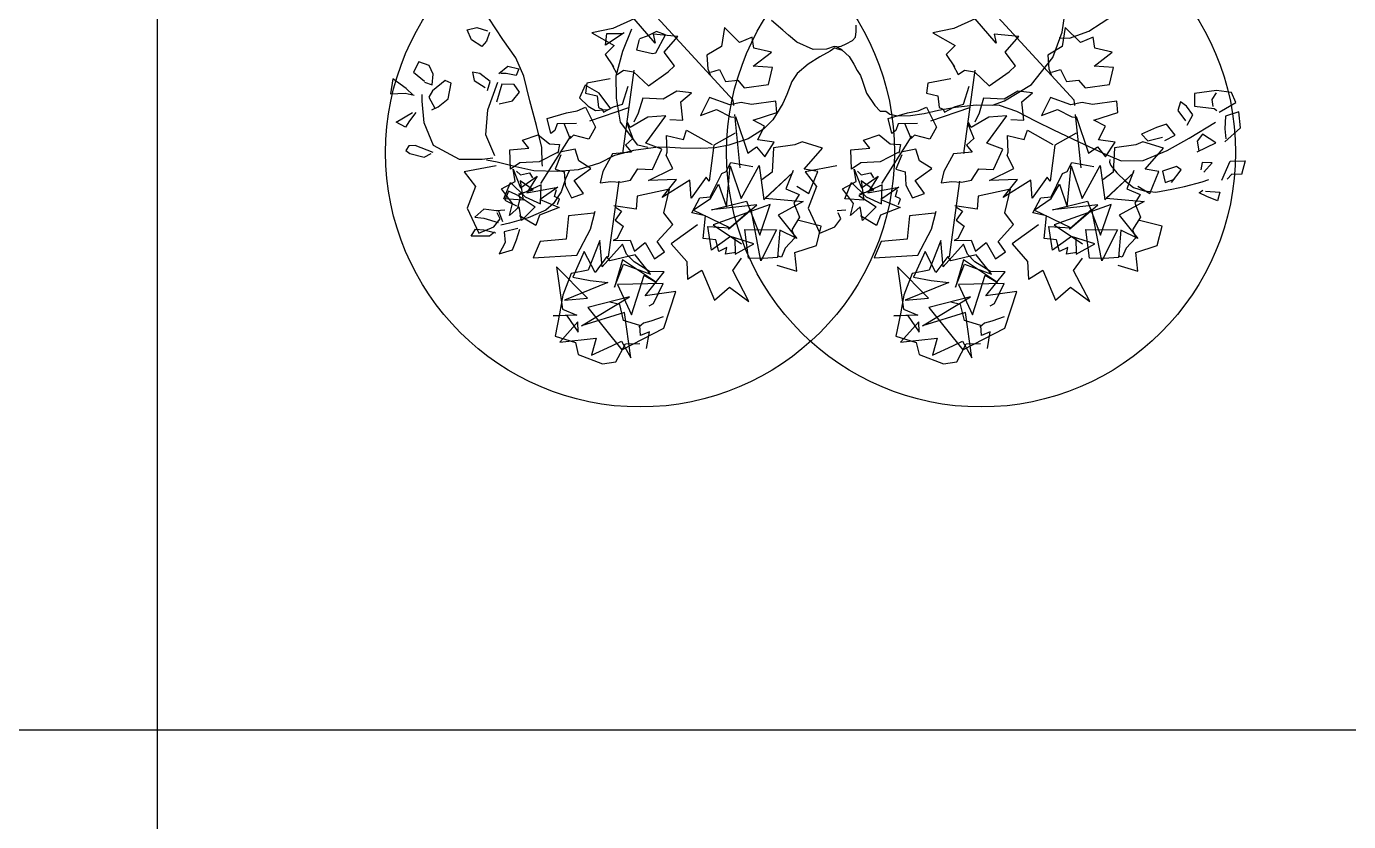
# Model space of a CAD drawing. Header units: inches. Extents: x 7658 to 73799, y 48 to 40262.
# Drawn here: x 57548 to 59751, y 5264 to 6589 of the extents above; entities that cross this region are included whole.
import ezdxf

# ---------------------------------------------------------------- set-up
doc = ezdxf.new("R2010")
doc.units = ezdxf.units.IN
doc.layers.add('www.cad-blocks.net', color=7, linetype='Continuous')

# ---------------------------------------------------------------- blocks, each defined once
blk = doc.blocks.new('A$C516926BB')
for p, q in [((46.3795, 38.5194), (46.3795, 0)), ((0, 4.7221), (62.4121, 4.7221))]:
    blk.add_line(p, q)
blk = doc.blocks.new('A$C7BD96E3D')
at = {"linetype": 'Continuous'}
for p, q in [((0.5791, 0.5114), (0.4271, 0.6768)), ((1.1472, 0.5114), (0.9952, 0.6768)), ((0.1952, 0.6122), (0.1719, 0.6479)), ((0.4143, 0.6468), (0.3784, 0.6307)), ((0.4491, 0.6066), (0.4143, 0.6468)), ((0.662, 0.628), (0.6429, 0.6439)), ((0.9824, 0.6468), (0.9465, 0.6307)), ((1.0171, 0.6066), (0.9824, 0.6468)), ((1.127, 0.6249), (1.1318, 0.6544)), ((1.1718, 0.6265), (1.2127, 0.6532)), ((0.1359, 0.6286), (0.1522, 0.6327)), ((0.1429, 0.6119), (0.1359, 0.6286)), ((0.1522, 0.6327), (0.1697, 0.6268)), ((0.1729, 0.6243), (0.1679, 0.6094)), ((0.3784, 0.6307), (0.3437, 0.6233)), ((0.3437, 0.6233), (0.3807, 0.6026)), ((0.3977, 0.6237), (0.3665, 0.6029)), ((0.3665, 0.6029), (0.3685, 0.6224)), ((0.3685, 0.6224), (0.394, 0.6224)), ((0.3953, 0.5929), (0.41, 0.6302)), ((0.4355, 0.6181), (0.423, 0.6137)), ((0.4515, 0.6255), (0.4355, 0.6181)), ((0.4867, 0.6174), (0.4456, 0.6214)), ((0.4456, 0.6214), (0.4491, 0.6066)), ((0.4502, 0.5904), (0.4665, 0.6203)), ((0.4665, 0.6203), (0.4515, 0.6255)), ((0.4642, 0.5912), (0.4867, 0.6174)), ((0.5644, 0.6326), (0.5594, 0.6007)), ((0.5898, 0.6075), (0.5644, 0.6326)), ((0.6713, 0.6199), (0.662, 0.628)), ((0.6853, 0.6078), (0.6713, 0.6199)), ((0.7827, 0.6162), (0.7842, 0.6255)), ((0.7842, 0.6255), (0.7839, 0.6361)), ((0.9465, 0.6307), (0.9118, 0.6233)), ((0.9118, 0.6233), (0.9488, 0.6026)), ((1.0548, 0.6174), (1.0137, 0.6214)), ((1.0137, 0.6214), (1.0171, 0.6066)), ((1.0323, 0.5912), (1.0548, 0.6174)), ((1.1115, 0.5827), (1.127, 0.6249)), ((1.1324, 0.6326), (1.1275, 0.6007)), ((1.1578, 0.6075), (1.1324, 0.6326)), ((1.1396, 0.6147), (1.1718, 0.6265)), ((0.1602, 0.6007), (0.1429, 0.6119)), ((0.1679, 0.6094), (0.1602, 0.6007)), ((0.2167, 0.5817), (0.1952, 0.6122)), ((0.3807, 0.6026), (0.3657, 0.5872)), ((0.4222, 0.6125), (0.418, 0.5954)), ((0.418, 0.5954), (0.4447, 0.5892)), ((0.5594, 0.6007), (0.5352, 0.5863)), ((0.6108, 0.6165), (0.5898, 0.6075)), ((0.6136, 0.5979), (0.6108, 0.6165)), ((0.6427, 0.5912), (0.6136, 0.5979)), ((0.7125, 0.596), (0.6853, 0.6078)), ((0.7346, 0.5963), (0.7125, 0.596)), ((0.7471, 0.601), (0.7346, 0.5963)), ((0.7486, 0.5985), (0.7406, 0.5929)), ((0.7513, 0.6001), (0.7471, 0.601)), ((0.7486, 0.5985), (0.7513, 0.5976)), ((0.7513, 0.6001), (0.7588, 0.6016)), ((0.7606, 0.5945), (0.7513, 0.6001)), ((0.7513, 0.5976), (0.7606, 0.5945)), ((0.7588, 0.6016), (0.7671, 0.6054)), ((0.7671, 0.6054), (0.7779, 0.6109)), ((0.7779, 0.6109), (0.7827, 0.6162)), ((0.9488, 0.6026), (0.9338, 0.5872)), ((1.1275, 0.6007), (1.1033, 0.5863)), ((1.122, 0.6153), (1.1396, 0.6147)), ((1.1789, 0.6165), (1.1578, 0.6075)), ((1.1817, 0.5979), (1.1789, 0.6165)), ((1.2108, 0.5912), (1.1817, 0.5979)), ((0.0552, 0.5752), (0.0462, 0.5578)), ((0.0727, 0.5693), (0.0552, 0.5752)), ((0.2302, 0.5516), (0.2167, 0.5817)), ((0.3657, 0.5872), (0.3799, 0.5668)), ((0.384, 0.5519), (0.3953, 0.5929)), ((0.4447, 0.5892), (0.4502, 0.5904)), ((0.4812, 0.5684), (0.4642, 0.5912)), ((0.5352, 0.5863), (0.5367, 0.5635)), ((0.6126, 0.5681), (0.6427, 0.5912)), ((0.7235, 0.5836), (0.7041, 0.5712)), ((0.7406, 0.5929), (0.7235, 0.5836)), ((0.7606, 0.5945), (0.7725, 0.5842)), ((0.7725, 0.5842), (0.78, 0.5715)), ((0.9338, 0.5872), (0.948, 0.5668)), ((1.0493, 0.5684), (1.0323, 0.5912)), ((1.076, 0.5373), (1.1115, 0.5827)), ((1.1033, 0.5863), (1.1048, 0.5635)), ((1.1807, 0.5681), (1.2108, 0.5912)), ((0.0462, 0.5578), (0.0649, 0.5429)), ((0.0792, 0.5544), (0.0727, 0.5693)), ((0.0774, 0.537), (0.0792, 0.5544)), ((0.1572, 0.5557), (0.1447, 0.5581)), ((0.1447, 0.5581), (0.1477, 0.5439)), ((0.1742, 0.5423), (0.1572, 0.5557)), ((0.1884, 0.556), (0.2037, 0.5681)), ((0.2009, 0.556), (0.1922, 0.5557)), ((0.2172, 0.5522), (0.2009, 0.556)), ((0.2037, 0.5681), (0.2217, 0.5637)), ((0.2217, 0.5637), (0.2172, 0.5522)), ((0.24, 0.5103), (0.2302, 0.5516)), ((0.3774, 0.5694), (0.386, 0.5541)), ((0.3846, 0.5147), (0.384, 0.5519)), ((0.386, 0.5541), (0.3965, 0.5614)), ((0.4137, 0.5611), (0.3946, 0.4224)), ((0.3965, 0.5614), (0.413, 0.5584)), ((0.413, 0.5584), (0.4377, 0.5351)), ((0.4377, 0.5351), (0.4708, 0.5586)), ((0.4708, 0.5586), (0.4812, 0.5684)), ((0.5367, 0.5635), (0.5408, 0.5541)), ((0.5421, 0.5581), (0.5565, 0.5627)), ((0.5565, 0.5627), (0.5663, 0.5422)), ((0.6446, 0.566), (0.6126, 0.5681)), ((0.6381, 0.5376), (0.6446, 0.566)), ((0.6856, 0.556), (0.677, 0.5426)), ((0.7041, 0.5712), (0.6856, 0.556)), ((0.78, 0.5715), (0.7857, 0.5606)), ((0.7857, 0.5606), (0.7913, 0.5526)), ((0.7913, 0.5526), (0.7946, 0.5429)), ((0.9455, 0.5694), (0.9541, 0.5541)), ((0.9541, 0.5541), (0.9646, 0.5614)), ((0.9818, 0.5611), (0.9627, 0.4224)), ((0.9646, 0.5614), (0.9811, 0.5584)), ((0.9811, 0.5584), (1.0057, 0.5351)), ((1.0057, 0.5351), (1.0389, 0.5586)), ((1.0389, 0.5586), (1.0493, 0.5684)), ((1.1048, 0.5635), (1.1089, 0.5541)), ((1.1101, 0.5581), (1.1246, 0.5627)), ((1.1246, 0.5627), (1.1344, 0.5422)), ((1.2127, 0.566), (1.1807, 0.5681)), ((1.2062, 0.5376), (1.2127, 0.566)), ((0.0122, 0.547), (0.0079, 0.5218)), ((0.0344, 0.5308), (0.0122, 0.547)), ((0.0459, 0.5199), (0.0344, 0.5308)), ((0.0647, 0.5414), (0.0774, 0.537)), ((0.0989, 0.5442), (0.0779, 0.5271)), ((0.1092, 0.5395), (0.0989, 0.5442)), ((0.1042, 0.5137), (0.1092, 0.5395)), ((0.1477, 0.5439), (0.1659, 0.5324)), ((0.1699, 0.5277), (0.1742, 0.5423)), ((0.1701, 0.4954), (0.1869, 0.5414)), ((0.1934, 0.538), (0.1849, 0.5081)), ((0.2139, 0.5373), (0.1934, 0.538)), ((0.2232, 0.5249), (0.2139, 0.5373)), ((0.3327, 0.5364), (0.323, 0.5153)), ((0.3557, 0.5231), (0.3327, 0.5364)), ((0.3355, 0.5398), (0.3329, 0.523)), ((0.3739, 0.547), (0.3355, 0.5398)), ((0.3947, 0.5045), (0.4042, 0.5346)), ((0.5663, 0.5422), (0.5867, 0.5444)), ((0.5867, 0.5444), (0.5976, 0.532)), ((0.5976, 0.532), (0.6381, 0.5376)), ((0.677, 0.5426), (0.6683, 0.5209)), ((0.7946, 0.5429), (0.8012, 0.5231)), ((0.9036, 0.5398), (0.901, 0.523)), ((0.942, 0.547), (0.9036, 0.5398)), ((0.9628, 0.5045), (0.9722, 0.5346)), ((1.0312, 0.51), (1.076, 0.5373)), ((1.1344, 0.5422), (1.1547, 0.5444)), ((1.1547, 0.5444), (1.1657, 0.532)), ((1.1657, 0.532), (1.2062, 0.5376)), ((0.0079, 0.5218), (0.0324, 0.5231)), ((0.0324, 0.5231), (0.0477, 0.5196)), ((0.0608, 0.5097), (0.0608, 0.5206)), ((0.0641, 0.4734), (0.0608, 0.5097)), ((0.0779, 0.5271), (0.0717, 0.5162)), ((0.0717, 0.5162), (0.0819, 0.4982)), ((0.0877, 0.5001), (0.1042, 0.5137)), ((0.1889, 0.505), (0.2114, 0.51)), ((0.2114, 0.51), (0.2232, 0.5249)), ((0.2511, 0.4693), (0.24, 0.5103)), ((0.323, 0.5153), (0.3377, 0.5016)), ((0.3329, 0.523), (0.3522, 0.5188)), ((0.3522, 0.5188), (0.3544, 0.4992)), ((0.375, 0.4967), (0.3557, 0.5231)), ((0.3911, 0.4746), (0.3846, 0.5147)), ((0.4283, 0.5148), (0.4208, 0.4897)), ((0.4625, 0.513), (0.4283, 0.5148)), ((0.4852, 0.5265), (0.4625, 0.513)), ((0.5096, 0.5238), (0.4852, 0.5265)), ((0.4919, 0.5084), (0.5096, 0.5238)), ((0.4954, 0.4778), (0.4919, 0.5084)), ((0.5396, 0.5157), (0.5245, 0.4856)), ((0.5737, 0.5038), (0.5396, 0.5157)), ((0.5926, 0.5077), (0.5737, 0.5038)), ((0.58, 0.5025), (0.5791, 0.5114)), ((0.6096, 0.5041), (0.5926, 0.5077)), ((0.6504, 0.5095), (0.6096, 0.5041)), ((0.652, 0.491), (0.6504, 0.5095)), ((0.6683, 0.5209), (0.662, 0.506)), ((0.8012, 0.5231), (0.8152, 0.5022)), ((0.901, 0.523), (0.9203, 0.5188)), ((0.9203, 0.5188), (0.9225, 0.4992)), ((0.9964, 0.5148), (0.9888, 0.4897)), ((1.0306, 0.513), (0.9964, 0.5148)), ((1.0109, 0.5032), (1.0312, 0.51)), ((1.0533, 0.5265), (1.0306, 0.513)), ((1.0777, 0.5238), (1.0533, 0.5265)), ((1.06, 0.5084), (1.0777, 0.5238)), ((1.0635, 0.4778), (1.06, 0.5084)), ((1.1077, 0.5157), (1.0926, 0.4856)), ((1.1418, 0.5038), (1.1077, 0.5157)), ((1.1606, 0.5077), (1.1418, 0.5038)), ((1.1481, 0.5025), (1.1472, 0.5114)), ((1.1776, 0.5041), (1.1606, 0.5077)), ((1.2185, 0.5095), (1.1776, 0.5041)), ((1.2201, 0.491), (1.2185, 0.5095)), ((1.3242, 0.5085), (1.3202, 0.4939)), ((1.3342, 0.5016), (1.3242, 0.5085)), ((1.3844, 0.5277), (1.3477, 0.5227)), ((1.3477, 0.5227), (1.3479, 0.5016)), ((1.3772, 0.5125), (1.3842, 0.5237)), ((1.3789, 0.501), (1.3772, 0.5125)), ((1.4094, 0.5243), (1.3844, 0.5277)), ((1.3887, 0.4911), (1.4167, 0.5072)), ((1.4167, 0.5072), (1.4094, 0.5243)), ((0.0174, 0.4746), (0.0449, 0.4908)), ((0.0504, 0.4908), (0.0397, 0.4768)), ((0.0769, 0.4954), (0.0877, 0.5001)), ((0.1671, 0.4535), (0.1701, 0.4954)), ((0.2692, 0.4808), (0.3013, 0.4903)), ((0.3013, 0.4903), (0.3192, 0.4935)), ((0.3192, 0.4935), (0.333, 0.4999)), ((0.333, 0.4999), (0.3495, 0.4664)), ((0.3377, 0.5016), (0.3495, 0.4942)), ((0.3404, 0.4767), (0.4054, 0.4992)), ((0.3495, 0.4942), (0.369, 0.496)), ((0.3544, 0.4992), (0.3607, 0.4961)), ((0.3607, 0.4961), (0.3632, 0.4915)), ((0.3632, 0.4915), (0.3795, 0.5)), ((0.3795, 0.5), (0.3947, 0.5045)), ((0.4208, 0.4897), (0.4138, 0.4745)), ((0.4335, 0.4395), (0.467, 0.485)), ((0.467, 0.485), (0.4368, 0.4832)), ((0.5245, 0.4856), (0.5515, 0.4955)), ((0.5515, 0.4955), (0.5754, 0.4836)), ((0.5907, 0.3984), (0.5816, 0.4874)), ((0.6121, 0.4781), (0.652, 0.491)), ((0.662, 0.506), (0.645, 0.4786)), ((0.8152, 0.5022), (0.8242, 0.4932)), ((0.8242, 0.4932), (0.8332, 0.4929)), ((0.8332, 0.4929), (0.84, 0.488)), ((0.8372, 0.4808), (0.8694, 0.4903)), ((0.84, 0.488), (0.8535, 0.4852)), ((0.8535, 0.4852), (0.8747, 0.4855)), ((0.8694, 0.4903), (0.8873, 0.4935)), ((0.8747, 0.4855), (0.8974, 0.4892)), ((0.8873, 0.4935), (0.9011, 0.4999)), ((0.8974, 0.4892), (0.921, 0.4945)), ((0.9011, 0.4999), (0.9176, 0.4664)), ((0.9085, 0.4767), (0.9735, 0.4992)), ((0.921, 0.4945), (0.9496, 0.4995)), ((0.9225, 0.4992), (0.9288, 0.4961)), ((0.9288, 0.4961), (0.9313, 0.4915)), ((0.9313, 0.4915), (0.9476, 0.5)), ((0.9476, 0.5), (0.9628, 0.5045)), ((0.9496, 0.4995), (0.9837, 0.5038)), ((0.9888, 0.4897), (0.9819, 0.4745)), ((0.9837, 0.5038), (1.0222, 0.5032)), ((1.0016, 0.4395), (1.0351, 0.485)), ((1.0351, 0.485), (1.0049, 0.4832)), ((1.0222, 0.5032), (1.0509, 0.4929)), ((1.0509, 0.4929), (1.0834, 0.4762)), ((1.0926, 0.4856), (1.1196, 0.4955)), ((1.1196, 0.4955), (1.1434, 0.4836)), ((1.1588, 0.3984), (1.1496, 0.4874)), ((1.1801, 0.4781), (1.2201, 0.491)), ((1.3202, 0.4939), (1.3329, 0.4771)), ((1.3449, 0.487), (1.3342, 0.5016)), ((1.3357, 0.4696), (1.3449, 0.487)), ((1.3479, 0.5016), (1.3807, 0.4976)), ((1.3807, 0.4976), (1.3849, 0.4942)), ((1.3992, 0.4849), (1.3984, 0.4634)), ((1.4217, 0.492), (1.3992, 0.4849)), ((1.4242, 0.465), (1.4217, 0.492)), ((0.0332, 0.4662), (0.0174, 0.4746)), ((0.0397, 0.4768), (0.0332, 0.4662)), ((0.0796, 0.4358), (0.0641, 0.4734)), ((0.26, 0.4324), (0.2511, 0.4693)), ((0.2754, 0.4559), (0.2692, 0.4808)), ((0.286, 0.4718), (0.2819, 0.4607)), ((0.3179, 0.4722), (0.286, 0.4718)), ((0.3076, 0.4472), (0.2972, 0.4723)), ((0.3199, 0.4697), (0.3197, 0.4696)), ((0.3495, 0.4664), (0.3387, 0.4462)), ((0.4204, 0.4364), (0.3911, 0.4746)), ((0.4022, 0.4719), (0.4121, 0.4472)), ((0.4077, 0.4655), (0.4032, 0.4742)), ((0.4368, 0.4832), (0.4077, 0.4655)), ((0.4738, 0.479), (0.4954, 0.4778)), ((0.5754, 0.4836), (0.5801, 0.4832)), ((0.5827, 0.4839), (0.6033, 0.4231)), ((0.6295, 0.4628), (0.6038, 0.447)), ((0.6314, 0.4678), (0.6121, 0.4781)), ((0.6199, 0.4455), (0.6314, 0.4678)), ((0.645, 0.4786), (0.6295, 0.4628)), ((0.8435, 0.4559), (0.8372, 0.4808)), ((0.854, 0.4718), (0.85, 0.4607)), ((0.886, 0.4722), (0.854, 0.4718)), ((0.8757, 0.4472), (0.8652, 0.4723)), ((0.888, 0.4697), (0.8877, 0.4696)), ((0.9176, 0.4664), (0.9068, 0.4462)), ((0.9703, 0.4719), (0.9802, 0.4472)), ((0.9758, 0.4655), (0.9713, 0.4742)), ((1.0049, 0.4832), (0.9758, 0.4655)), ((1.0419, 0.479), (1.0635, 0.4778)), ((1.0834, 0.4762), (1.1127, 0.4619)), ((1.1434, 0.4836), (1.1482, 0.4832)), ((1.1508, 0.4839), (1.1714, 0.4231)), ((1.1995, 0.4678), (1.1801, 0.4781)), ((1.188, 0.4455), (1.1995, 0.4678)), ((1.2844, 0.4656), (1.2597, 0.4544)), ((1.3012, 0.4715), (1.2844, 0.4656)), ((1.3157, 0.4529), (1.3012, 0.4715)), ((1.3391, 0.4479), (1.3827, 0.4749)), ((1.3982, 0.4417), (1.4242, 0.465)), ((1.3984, 0.4634), (1.4002, 0.447)), ((0.1821, 0.4184), (0.1671, 0.4535)), ((0.2279, 0.4446), (0.2542, 0.4536)), ((0.2387, 0.4312), (0.2279, 0.4446)), ((0.2542, 0.4536), (0.2728, 0.4386)), ((0.3082, 0.4516), (0.258, 0.3727)), ((0.2819, 0.4607), (0.2754, 0.4559)), ((0.313, 0.453), (0.3076, 0.4472)), ((0.3387, 0.4462), (0.313, 0.453)), ((0.4121, 0.4472), (0.3997, 0.4366)), ((0.469, 0.4249), (0.4681, 0.4527)), ((0.4681, 0.4527), (0.4961, 0.4459)), ((0.4961, 0.4459), (0.5014, 0.4616)), ((0.5014, 0.4616), (0.5438, 0.4375)), ((0.5824, 0.4566), (0.5471, 0.4366)), ((0.6038, 0.447), (0.5721, 0.4364)), ((0.6473, 0.4411), (0.6199, 0.4455)), ((0.6317, 0.4168), (0.6473, 0.4411)), ((0.6939, 0.4421), (0.682, 0.4367)), ((0.7279, 0.4313), (0.6939, 0.4421)), ((0.796, 0.4446), (0.8223, 0.4536)), ((0.8068, 0.4312), (0.796, 0.4446)), ((0.8223, 0.4536), (0.8409, 0.4386)), ((0.8763, 0.4516), (0.826, 0.3727)), ((0.85, 0.4607), (0.8435, 0.4559)), ((0.8811, 0.453), (0.8757, 0.4472)), ((0.9068, 0.4462), (0.8811, 0.453)), ((0.9802, 0.4472), (0.9678, 0.4366)), ((1.0362, 0.4527), (1.0642, 0.4459)), ((1.0371, 0.4249), (1.0362, 0.4527)), ((1.0642, 0.4459), (1.0695, 0.4616)), ((1.0695, 0.4616), (1.1119, 0.4375)), ((1.1127, 0.4619), (1.1551, 0.442)), ((1.1505, 0.4566), (1.1152, 0.4366)), ((1.1551, 0.442), (1.1957, 0.4231)), ((1.2154, 0.4411), (1.188, 0.4455)), ((1.1997, 0.4168), (1.2154, 0.4411)), ((1.2619, 0.4421), (1.2501, 0.4367)), ((1.2597, 0.4544), (1.2702, 0.4435)), ((1.296, 0.4313), (1.2619, 0.4421)), ((1.2702, 0.4435), (1.2944, 0.4498)), ((1.2984, 0.4439), (1.3157, 0.4529)), ((1.3023, 0.4274), (1.3391, 0.4479)), ((1.3612, 0.4544), (1.3524, 0.4429)), ((1.3524, 0.4429), (1.3552, 0.4271)), ((1.3832, 0.4401), (1.3612, 0.4544)), ((0.0387, 0.4352), (0.0339, 0.4274)), ((0.0339, 0.4274), (0.0404, 0.4227)), ((0.0492, 0.4358), (0.0387, 0.4352)), ((0.0404, 0.4227), (0.0644, 0.4162)), ((0.0789, 0.4243), (0.0492, 0.4358)), ((0.0644, 0.4162), (0.0757, 0.4224)), ((0.1229, 0.4122), (0.0796, 0.4358)), ((0.2068, 0.4285), (0.2387, 0.4312)), ((0.2079, 0.3963), (0.2068, 0.4285)), ((0.2861, 0.424), (0.2557, 0.4085)), ((0.2606, 0.4066), (0.26, 0.4324)), ((0.2728, 0.4386), (0.2895, 0.4375)), ((0.292, 0.42), (0.2822, 0.3966)), ((0.2895, 0.4375), (0.287, 0.4232)), ((0.3156, 0.4297), (0.2901, 0.4245)), ((0.3217, 0.41), (0.3156, 0.4297)), ((0.3816, 0.419), (0.3562, 0.4066)), ((0.3779, 0.4217), (0.362, 0.3925)), ((0.4095, 0.4246), (0.3779, 0.4217)), ((0.4129, 0.4274), (0.3816, 0.419)), ((0.3997, 0.4366), (0.4095, 0.4246)), ((0.4539, 0.433), (0.4129, 0.4274)), ((0.4371, 0.4324), (0.4204, 0.4364)), ((0.4604, 0.4295), (0.4335, 0.4395)), ((0.4446, 0.3959), (0.4604, 0.4295)), ((0.4736, 0.4327), (0.4539, 0.433)), ((0.4674, 0.4192), (0.469, 0.4249)), ((0.4785, 0.3975), (0.4674, 0.4192)), ((0.4912, 0.4314), (0.4736, 0.4327)), ((0.5249, 0.4308), (0.4912, 0.4314)), ((0.5491, 0.4317), (0.5249, 0.4308)), ((0.5471, 0.4366), (0.5393, 0.3766)), ((0.5721, 0.4364), (0.5491, 0.4317)), ((0.6033, 0.4231), (0.6179, 0.4337)), ((0.6179, 0.4337), (0.6317, 0.4168)), ((0.6462, 0.4318), (0.6441, 0.3916)), ((0.682, 0.4367), (0.6462, 0.4318)), ((0.6976, 0.3965), (0.7279, 0.4313)), ((0.7749, 0.4285), (0.8068, 0.4312)), ((0.776, 0.3963), (0.7749, 0.4285)), ((0.8541, 0.424), (0.8238, 0.4085)), ((0.8409, 0.4386), (0.8576, 0.4375)), ((0.8601, 0.42), (0.8503, 0.3966)), ((0.8576, 0.4375), (0.8551, 0.4232)), ((0.8837, 0.4297), (0.8582, 0.4245)), ((0.8898, 0.41), (0.8837, 0.4297)), ((0.946, 0.4217), (0.93, 0.3925)), ((0.9775, 0.4246), (0.946, 0.4217)), ((0.9678, 0.4366), (0.9775, 0.4246)), ((1.0284, 0.4295), (1.0016, 0.4395)), ((1.0127, 0.3959), (1.0284, 0.4295)), ((1.0355, 0.4192), (1.0371, 0.4249)), ((1.0466, 0.3975), (1.0355, 0.4192)), ((1.1152, 0.4366), (1.1074, 0.3766)), ((1.1714, 0.4231), (1.1859, 0.4337)), ((1.1859, 0.4337), (1.1997, 0.4168)), ((1.1957, 0.4231), (1.2253, 0.4103)), ((1.2143, 0.4318), (1.2122, 0.3916)), ((1.2501, 0.4367), (1.2143, 0.4318)), ((1.2623, 0.4109), (1.3023, 0.4274)), ((1.2657, 0.3965), (1.296, 0.4313)), ((1.3522, 0.4255), (1.3832, 0.4401)), ((0.1609, 0.4125), (0.1229, 0.4122)), ((0.1839, 0.4019), (0.1308, 0.3921)), ((0.1785, 0.4144), (0.1609, 0.4125)), ((0.1857, 0.4081), (0.168, 0.4113)), ((0.217, 0.4004), (0.1857, 0.4081)), ((0.2235, 0.4069), (0.2079, 0.3963)), ((0.2469, 0.3935), (0.217, 0.4004)), ((0.2557, 0.4085), (0.2235, 0.4069)), ((0.2615, 0.4016), (0.2606, 0.4066)), ((0.2822, 0.3966), (0.2976, 0.3917)), ((0.3142, 0.3775), (0.3421, 0.3977)), ((0.3562, 0.4066), (0.3207, 0.3954)), ((0.3421, 0.3977), (0.3217, 0.41)), ((0.408, 0.3782), (0.4202, 0.397)), ((0.4202, 0.397), (0.4446, 0.3959)), ((0.4381, 0.3775), (0.4785, 0.3975)), ((0.5676, 0.3922), (0.5752, 0.4075)), ((0.5677, 0.3336), (0.574, 0.4018)), ((0.574, 0.4018), (0.5923, 0.3475)), ((0.5752, 0.4075), (0.6118, 0.4007)), ((0.5923, 0.3475), (0.6222, 0.4026)), ((0.6222, 0.4026), (0.6302, 0.3453)), ((0.752, 0.4019), (0.6989, 0.3921)), ((0.7916, 0.4069), (0.776, 0.3963)), ((0.8238, 0.4085), (0.7916, 0.4069)), ((0.8503, 0.3966), (0.8657, 0.3917)), ((0.8822, 0.3775), (0.9101, 0.3977)), ((0.9101, 0.3977), (0.8898, 0.41)), ((0.9761, 0.3782), (0.9883, 0.397)), ((0.9883, 0.397), (1.0127, 0.3959)), ((1.0062, 0.3775), (1.0466, 0.3975)), ((1.1357, 0.3922), (1.1432, 0.4075)), ((1.1358, 0.3336), (1.1421, 0.4018)), ((1.1421, 0.4018), (1.1604, 0.3475)), ((1.1432, 0.4075), (1.1799, 0.4007)), ((1.1604, 0.3475), (1.1903, 0.4026)), ((1.1903, 0.4026), (1.1983, 0.3453)), ((1.2065, 0.4125), (1.2062, 0.4078)), ((1.2062, 0.4078), (1.2083, 0.4026)), ((1.2083, 0.4026), (1.2136, 0.3963)), ((1.2253, 0.4103), (1.2623, 0.4109)), ((1.3179, 0.401), (1.2947, 0.3932)), ((1.3257, 0.3951), (1.3179, 0.401)), ((1.3604, 0.4075), (1.3582, 0.3951)), ((1.3774, 0.4069), (1.3604, 0.4075)), ((1.3632, 0.3911), (1.3774, 0.4069)), ((1.3934, 0.378), (1.4072, 0.4094)), ((1.4072, 0.4094), (1.4322, 0.41)), ((1.4322, 0.41), (1.4259, 0.3876)), ((0.1308, 0.3921), (0.1499, 0.3677)), ((0.1931, 0.3638), (0.2159, 0.3758)), ((0.2159, 0.3758), (0.2123, 0.3963)), ((0.2123, 0.3963), (0.2246, 0.3655)), ((0.218, 0.3932), (0.2245, 0.3869)), ((0.2456, 0.3619), (0.2242, 0.3769)), ((0.2242, 0.3769), (0.2289, 0.3447)), ((0.2245, 0.3869), (0.2396, 0.39)), ((0.2246, 0.3655), (0.2525, 0.3849)), ((0.2525, 0.3849), (0.2353, 0.3569)), ((0.2396, 0.39), (0.2446, 0.382)), ((0.2866, 0.3926), (0.2469, 0.3935)), ((0.3207, 0.3954), (0.2866, 0.3926)), ((0.2995, 0.3805), (0.2926, 0.3585)), ((0.2976, 0.3917), (0.2989, 0.3698)), ((0.306, 0.3935), (0.2995, 0.3805)), ((0.3296, 0.3556), (0.3142, 0.3775)), ((0.362, 0.3925), (0.3576, 0.3736)), ((0.3576, 0.3736), (0.3752, 0.376)), ((0.3883, 0.3765), (0.3709, 0.25)), ((0.3752, 0.376), (0.3913, 0.3745)), ((0.3913, 0.3745), (0.408, 0.3782)), ((0.4846, 0.3792), (0.4381, 0.3775)), ((0.4609, 0.3491), (0.4846, 0.3792)), ((0.5071, 0.3779), (0.4609, 0.3491)), ((0.5092, 0.3478), (0.5071, 0.3779)), ((0.5343, 0.3832), (0.5092, 0.3478)), ((0.5393, 0.3766), (0.5343, 0.3832)), ((0.541, 0.35), (0.5599, 0.3891)), ((0.5599, 0.3891), (0.5676, 0.3922)), ((0.6441, 0.3916), (0.6267, 0.3788)), ((0.6302, 0.3453), (0.6787, 0.3907)), ((0.6787, 0.3907), (0.6325, 0.348)), ((0.6788, 0.3943), (0.667, 0.3638)), ((0.7202, 0.3924), (0.6976, 0.3965)), ((0.6989, 0.3921), (0.718, 0.3677)), ((0.7053, 0.3558), (0.7202, 0.3924)), ((0.7612, 0.3638), (0.784, 0.3758)), ((0.784, 0.3758), (0.7804, 0.3963)), ((0.7804, 0.3963), (0.7927, 0.3655)), ((0.7861, 0.3932), (0.7926, 0.3869)), ((0.8137, 0.3619), (0.7923, 0.3769)), ((0.7923, 0.3769), (0.7969, 0.3447)), ((0.7926, 0.3869), (0.8077, 0.39)), ((0.7927, 0.3655), (0.8206, 0.3849)), ((0.8206, 0.3849), (0.8034, 0.3569)), ((0.8077, 0.39), (0.8127, 0.382)), ((0.8657, 0.3917), (0.867, 0.3698)), ((0.8977, 0.3556), (0.8822, 0.3775)), ((0.93, 0.3925), (0.9257, 0.3736)), ((0.9257, 0.3736), (0.9433, 0.376)), ((0.9564, 0.3765), (0.939, 0.25)), ((0.9433, 0.376), (0.9594, 0.3745)), ((0.9594, 0.3745), (0.9761, 0.3782)), ((1.0527, 0.3792), (1.0062, 0.3775)), ((1.029, 0.3491), (1.0527, 0.3792)), ((1.0752, 0.3779), (1.029, 0.3491)), ((1.0773, 0.3478), (1.0752, 0.3779)), ((1.1024, 0.3832), (1.0773, 0.3478)), ((1.1074, 0.3766), (1.1024, 0.3832)), ((1.1091, 0.35), (1.128, 0.3891)), ((1.128, 0.3891), (1.1357, 0.3922)), ((1.2122, 0.3916), (1.1948, 0.3788)), ((1.1983, 0.3453), (1.2468, 0.3907)), ((1.2468, 0.3907), (1.2005, 0.348)), ((1.2136, 0.3963), (1.2184, 0.3901)), ((1.2184, 0.3901), (1.2328, 0.3762)), ((1.2328, 0.3762), (1.2462, 0.3659)), ((1.2469, 0.3943), (1.2351, 0.3638)), ((1.2883, 0.3924), (1.2657, 0.3965)), ((1.2734, 0.3558), (1.2883, 0.3924)), ((1.2947, 0.3932), (1.2987, 0.3743)), ((1.2987, 0.3743), (1.3144, 0.3799)), ((1.3092, 0.3743), (1.3257, 0.3951)), ((1.3313, 0.3675), (1.3603, 0.3752)), ((1.3603, 0.3752), (1.3719, 0.3793)), ((1.4099, 0.388), (1.4022, 0.3799)), ((1.4259, 0.3876), (1.4099, 0.388)), ((0.1499, 0.3677), (0.1358, 0.3311)), ((0.2112, 0.3392), (0.1931, 0.3638)), ((0.1972, 0.3469), (0.2081, 0.3741)), ((0.2047, 0.3594), (0.1987, 0.3445)), ((0.2229, 0.3516), (0.2047, 0.3594)), ((0.2081, 0.3741), (0.2327, 0.35)), ((0.2594, 0.3705), (0.2206, 0.3525)), ((0.2219, 0.3552), (0.2456, 0.3619)), ((0.2353, 0.3569), (0.2869, 0.3666)), ((0.2869, 0.3666), (0.2572, 0.3458)), ((0.2579, 0.3386), (0.2594, 0.3705)), ((0.2926, 0.3585), (0.2797, 0.3392)), ((0.2814, 0.3509), (0.2848, 0.3625)), ((0.2989, 0.3698), (0.3097, 0.3485)), ((0.3097, 0.3485), (0.3296, 0.3556)), ((0.473, 0.3632), (0.4193, 0.3512)), ((0.4635, 0.3237), (0.473, 0.3632)), ((0.5412, 0.3472), (0.5546, 0.3713)), ((0.5546, 0.3713), (0.5677, 0.3336)), ((0.667, 0.3638), (0.6893, 0.354)), ((0.6893, 0.354), (0.6802, 0.3395)), ((0.6854, 0.3679), (0.7053, 0.3558)), ((0.718, 0.3677), (0.7039, 0.3311)), ((0.7793, 0.3392), (0.7612, 0.3638)), ((0.7652, 0.3469), (0.7762, 0.3741)), ((0.7762, 0.3741), (0.8007, 0.35)), ((0.8275, 0.3705), (0.7887, 0.3525)), ((0.79, 0.3552), (0.8137, 0.3619)), ((0.8034, 0.3569), (0.855, 0.3666)), ((0.855, 0.3666), (0.8253, 0.3458)), ((0.826, 0.3386), (0.8275, 0.3705)), ((0.8495, 0.3509), (0.8529, 0.3625)), ((0.867, 0.3698), (0.8778, 0.3485)), ((0.8778, 0.3485), (0.8977, 0.3556)), ((1.0411, 0.3632), (0.9874, 0.3512)), ((1.0316, 0.3237), (1.0411, 0.3632)), ((1.1092, 0.3472), (1.1226, 0.3713)), ((1.1226, 0.3713), (1.1358, 0.3336)), ((1.2351, 0.3638), (1.2574, 0.354)), ((1.2462, 0.3659), (1.2638, 0.36)), ((1.2574, 0.354), (1.2482, 0.3395)), ((1.2534, 0.3679), (1.2734, 0.3558)), ((1.2638, 0.36), (1.2835, 0.3581)), ((1.2835, 0.3581), (1.3101, 0.3628)), ((1.3101, 0.3628), (1.3313, 0.3675)), ((1.3557, 0.3569), (1.3617, 0.3616)), ((1.3682, 0.3507), (1.3557, 0.3569)), ((1.3662, 0.3594), (1.3902, 0.3578)), ((1.3902, 0.3578), (1.3862, 0.3436)), ((0.1358, 0.3311), (0.1555, 0.2899)), ((0.2289, 0.3447), (0.1972, 0.3469)), ((0.1987, 0.3445), (0.2182, 0.3355)), ((0.2063, 0.3189), (0.2112, 0.3392)), ((0.2226, 0.3333), (0.2063, 0.3189)), ((0.2204, 0.3327), (0.2239, 0.347)), ((0.2206, 0.3525), (0.2492, 0.3333)), ((0.2262, 0.3106), (0.2226, 0.3333)), ((0.2239, 0.347), (0.2229, 0.3516)), ((0.2492, 0.3333), (0.2262, 0.3106)), ((0.2327, 0.35), (0.2579, 0.3386)), ((0.2891, 0.3322), (0.2565, 0.3197)), ((0.2572, 0.3458), (0.2891, 0.3322)), ((0.2797, 0.3392), (0.2669, 0.328)), ((0.2896, 0.3467), (0.2814, 0.3509)), ((0.2863, 0.3373), (0.2896, 0.3467)), ((0.4176, 0.3297), (0.3803, 0.3353)), ((0.383, 0.3332), (0.3931, 0.3265)), ((0.4193, 0.3512), (0.4176, 0.3297)), ((0.5104, 0.3237), (0.5235, 0.3485)), ((0.5124, 0.3281), (0.5412, 0.3472)), ((0.5235, 0.3485), (0.541, 0.35)), ((0.5432, 0.3283), (0.6012, 0.343)), ((0.6184, 0.3369), (0.5432, 0.3283)), ((0.6409, 0.3372), (0.5458, 0.3034)), ((0.5711, 0.2962), (0.6184, 0.3369)), ((0.6012, 0.343), (0.6233, 0.2865)), ((0.6233, 0.2865), (0.6409, 0.3372)), ((0.6325, 0.348), (0.6959, 0.3425)), ((0.6959, 0.3425), (0.6539, 0.3195)), ((0.6802, 0.3395), (0.6895, 0.3162)), ((0.7039, 0.3311), (0.7236, 0.2899)), ((0.7969, 0.3447), (0.7652, 0.3469)), ((0.7744, 0.3189), (0.7793, 0.3392)), ((0.7907, 0.3333), (0.7744, 0.3189)), ((0.7887, 0.3525), (0.8173, 0.3333)), ((0.7943, 0.3106), (0.7907, 0.3333)), ((0.8173, 0.3333), (0.7943, 0.3106)), ((0.8007, 0.35), (0.826, 0.3386)), ((0.8572, 0.3322), (0.8246, 0.3197)), ((0.8253, 0.3458), (0.8572, 0.3322)), ((0.8577, 0.3467), (0.8495, 0.3509)), ((0.8544, 0.3373), (0.8577, 0.3467)), ((0.9857, 0.3297), (0.9484, 0.3353)), ((0.9511, 0.3332), (0.9612, 0.3265)), ((0.9874, 0.3512), (0.9857, 0.3297)), ((1.0785, 0.3237), (1.0916, 0.3485)), ((1.0804, 0.3281), (1.1092, 0.3472)), ((1.0916, 0.3485), (1.1091, 0.35)), ((1.1113, 0.3283), (1.1693, 0.343)), ((1.1865, 0.3369), (1.1113, 0.3283)), ((1.209, 0.3372), (1.1139, 0.3034)), ((1.1392, 0.2962), (1.1865, 0.3369)), ((1.1693, 0.343), (1.1914, 0.2865)), ((1.1914, 0.2865), (1.209, 0.3372)), ((1.2005, 0.348), (1.2639, 0.3425)), ((1.2639, 0.3425), (1.222, 0.3195)), ((1.2482, 0.3395), (1.2576, 0.3162)), ((1.3862, 0.3436), (1.3682, 0.3507)), ((0.1634, 0.3296), (0.1487, 0.3162)), ((0.1487, 0.3162), (0.1634, 0.3147)), ((0.1884, 0.3262), (0.1634, 0.3296)), ((0.1634, 0.3147), (0.1874, 0.3072)), ((0.1802, 0.3002), (0.1906, 0.3136)), ((0.1843, 0.3272), (0.1987, 0.3283)), ((0.1906, 0.3136), (0.1858, 0.3236)), ((0.1954, 0.3088), (0.1884, 0.3262)), ((0.2376, 0.3153), (0.2063, 0.3063)), ((0.2501, 0.3023), (0.2231, 0.3184)), ((0.2669, 0.328), (0.2376, 0.3153)), ((0.2565, 0.3197), (0.2501, 0.3023)), ((0.3048, 0.3187), (0.3007, 0.2799)), ((0.3467, 0.3231), (0.3048, 0.3187)), ((0.3413, 0.2966), (0.3492, 0.3262)), ((0.3931, 0.3265), (0.3825, 0.3113)), ((0.3825, 0.3113), (0.396, 0.3013)), ((0.4783, 0.304), (0.4635, 0.3237)), ((0.5332, 0.3184), (0.5104, 0.3237)), ((0.5735, 0.2987), (0.5124, 0.3281)), ((0.529, 0.2809), (0.5332, 0.3184)), ((0.6088, 0.3292), (0.5711, 0.2962)), ((0.6251, 0.2435), (0.6088, 0.3292)), ((0.6539, 0.3195), (0.6851, 0.2807)), ((0.6895, 0.3162), (0.6766, 0.2951)), ((0.7256, 0.3012), (0.6883, 0.3108)), ((0.7483, 0.3002), (0.7587, 0.3136)), ((0.7524, 0.3272), (0.7667, 0.3283)), ((0.7587, 0.3136), (0.7539, 0.3236)), ((0.8181, 0.3023), (0.7911, 0.3184)), ((0.8246, 0.3197), (0.8181, 0.3023)), ((0.8729, 0.3187), (0.8688, 0.2799)), ((0.9148, 0.3231), (0.8729, 0.3187)), ((0.9094, 0.2966), (0.9173, 0.3262)), ((0.9612, 0.3265), (0.9506, 0.3113)), ((0.9506, 0.3113), (0.9641, 0.3013)), ((1.0464, 0.304), (1.0316, 0.3237)), ((1.1012, 0.3184), (1.0785, 0.3237)), ((1.1416, 0.2987), (1.0804, 0.3281)), ((1.0971, 0.2809), (1.1012, 0.3184)), ((1.1769, 0.3292), (1.1392, 0.2962)), ((1.1932, 0.2435), (1.1769, 0.3292)), ((1.222, 0.3195), (1.2532, 0.2807)), ((1.2576, 0.3162), (1.2447, 0.2951)), ((1.2937, 0.3012), (1.2563, 0.3108)), ((0.1427, 0.2849), (0.1497, 0.2963)), ((0.1497, 0.2963), (0.1637, 0.2954)), ((0.1555, 0.2899), (0.1802, 0.3002)), ((0.1637, 0.2954), (0.1834, 0.2904)), ((0.1814, 0.2914), (0.1732, 0.2845)), ((0.2063, 0.3063), (0.1922, 0.3032)), ((0.2202, 0.2973), (0.1977, 0.292)), ((0.1977, 0.292), (0.1989, 0.2743)), ((0.2182, 0.2786), (0.2234, 0.2963)), ((0.3185, 0.2531), (0.3413, 0.2966)), ((0.396, 0.3013), (0.3855, 0.2809)), ((0.4524, 0.2758), (0.4783, 0.304)), ((0.5197, 0.3033), (0.4757, 0.2721)), ((0.5429, 0.2612), (0.5369, 0.3006)), ((0.5369, 0.3006), (0.5735, 0.2987)), ((0.5458, 0.3034), (0.5932, 0.2721)), ((0.6048, 0.2482), (0.5985, 0.2956)), ((0.5985, 0.2956), (0.6512, 0.2951)), ((0.6512, 0.2951), (0.6251, 0.2435)), ((0.6568, 0.2945), (0.6528, 0.2493)), ((0.6851, 0.2807), (0.6568, 0.2945)), ((0.6766, 0.2951), (0.6819, 0.2817)), ((0.7177, 0.2693), (0.7256, 0.3012)), ((0.7236, 0.2899), (0.7483, 0.3002)), ((0.8866, 0.2531), (0.9094, 0.2966)), ((0.9641, 0.3013), (0.9536, 0.2809)), ((1.0205, 0.2758), (1.0464, 0.304)), ((1.0878, 0.3033), (1.0438, 0.2721)), ((1.111, 0.2612), (1.105, 0.3006)), ((1.105, 0.3006), (1.1416, 0.2987)), ((1.1139, 0.3034), (1.1613, 0.2721)), ((1.1729, 0.2482), (1.1666, 0.2956)), ((1.1666, 0.2956), (1.2193, 0.2951)), ((1.2193, 0.2951), (1.1932, 0.2435)), ((1.2249, 0.2945), (1.2209, 0.2493)), ((1.2532, 0.2807), (1.2249, 0.2945)), ((1.2447, 0.2951), (1.25, 0.2817)), ((1.2858, 0.2693), (1.2937, 0.3012)), ((0.1732, 0.2845), (0.1427, 0.2849)), ((0.1989, 0.2743), (0.1889, 0.2554)), ((0.2114, 0.2619), (0.2182, 0.2786)), ((0.2573, 0.276), (0.2459, 0.2484)), ((0.3007, 0.2799), (0.2573, 0.276)), ((0.3568, 0.2773), (0.3373, 0.228)), ((0.3608, 0.2335), (0.3568, 0.2773)), ((0.3949, 0.2715), (0.3608, 0.2335)), ((0.3855, 0.2809), (0.3791, 0.2775)), ((0.3791, 0.2775), (0.4077, 0.2778)), ((0.4014, 0.2549), (0.3949, 0.2715)), ((0.4077, 0.2778), (0.4148, 0.2597)), ((0.4148, 0.2597), (0.4325, 0.2742)), ((0.4325, 0.2742), (0.4481, 0.2469)), ((0.4645, 0.2585), (0.4524, 0.2758)), ((0.4757, 0.2721), (0.5016, 0.2422)), ((0.5499, 0.2784), (0.529, 0.2809)), ((0.5746, 0.284), (0.5429, 0.2612)), ((0.5549, 0.2591), (0.5499, 0.2784)), ((0.5685, 0.2659), (0.5549, 0.2591)), ((0.5663, 0.2549), (0.5685, 0.2659)), ((0.6135, 0.2721), (0.5746, 0.284)), ((0.5818, 0.282), (0.5825, 0.2546)), ((0.5825, 0.2546), (0.6135, 0.2721)), ((0.6658, 0.2648), (0.6594, 0.2499)), ((0.6819, 0.2817), (0.6658, 0.2648)), ((0.682, 0.2577), (0.7177, 0.2693)), ((0.8254, 0.276), (0.814, 0.2484)), ((0.8688, 0.2799), (0.8254, 0.276)), ((0.9249, 0.2773), (0.9054, 0.228)), ((0.9289, 0.2335), (0.9249, 0.2773)), ((0.963, 0.2715), (0.9289, 0.2335)), ((0.9536, 0.2809), (0.9472, 0.2775)), ((0.9472, 0.2775), (0.9758, 0.2778)), ((0.9695, 0.2549), (0.963, 0.2715)), ((0.9758, 0.2778), (0.9829, 0.2597)), ((0.9829, 0.2597), (1.0006, 0.2742)), ((1.0006, 0.2742), (1.0162, 0.2469)), ((1.0326, 0.2585), (1.0205, 0.2758)), ((1.0438, 0.2721), (1.0697, 0.2422)), ((1.1179, 0.2784), (1.0971, 0.2809)), ((1.1427, 0.284), (1.111, 0.2612)), ((1.123, 0.2591), (1.1179, 0.2784)), ((1.1366, 0.2659), (1.123, 0.2591)), ((1.1344, 0.2549), (1.1366, 0.2659)), ((1.1816, 0.2721), (1.1427, 0.284)), ((1.1499, 0.282), (1.1505, 0.2546)), ((1.1505, 0.2546), (1.1816, 0.2721)), ((1.2339, 0.2648), (1.2275, 0.2499)), ((1.25, 0.2817), (1.2339, 0.2648)), ((1.2501, 0.2577), (1.2858, 0.2693)), ((0.1889, 0.2554), (0.2114, 0.2619)), ((0.2459, 0.2484), (0.3185, 0.2531)), ((0.3309, 0.2593), (0.3117, 0.2166)), ((0.349, 0.2241), (0.3309, 0.2593)), ((0.3684, 0.251), (0.349, 0.2241)), ((0.3735, 0.2438), (0.3684, 0.251)), ((0.4159, 0.2538), (0.3735, 0.2438)), ((0.3949, 0.2452), (0.3815, 0.1997)), ((0.4512, 0.2075), (0.3949, 0.2452)), ((0.4139, 0.2418), (0.4014, 0.2549)), ((0.4414, 0.2213), (0.4159, 0.2538)), ((0.4481, 0.2469), (0.4645, 0.2585)), ((0.5834, 0.2572), (0.5663, 0.2549)), ((0.5784, 0.2273), (0.5929, 0.2479)), ((0.6289, 0.2474), (0.6048, 0.2482)), ((0.6528, 0.2493), (0.6289, 0.2474)), ((0.6594, 0.2499), (0.6534, 0.2515)), ((0.6852, 0.2263), (0.682, 0.2577)), ((0.814, 0.2484), (0.8866, 0.2531)), ((0.899, 0.2593), (0.8798, 0.2166)), ((0.917, 0.2241), (0.899, 0.2593)), ((0.9365, 0.251), (0.917, 0.2241)), ((0.9416, 0.2438), (0.9365, 0.251)), ((0.984, 0.2538), (0.9416, 0.2438)), ((0.963, 0.2452), (0.9496, 0.1997)), ((1.0193, 0.2075), (0.963, 0.2452)), ((0.982, 0.2418), (0.9695, 0.2549)), ((1.0095, 0.2213), (0.984, 0.2538)), ((1.0162, 0.2469), (1.0326, 0.2585)), ((1.1515, 0.2572), (1.1344, 0.2549)), ((1.1464, 0.2273), (1.161, 0.2479)), ((1.197, 0.2474), (1.1729, 0.2482)), ((1.2209, 0.2493), (1.197, 0.2474)), ((1.2275, 0.2499), (1.2215, 0.2515)), ((1.2532, 0.2263), (1.2501, 0.2577)), ((0.3365, 0.1814), (0.2849, 0.2338)), ((0.2849, 0.2338), (0.2949, 0.1631)), ((0.3092, 0.2227), (0.2954, 0.1861)), ((0.3373, 0.228), (0.3092, 0.2227)), ((0.3815, 0.1997), (0.3965, 0.2382)), ((0.3965, 0.2382), (0.4414, 0.2213)), ((0.4396, 0.2258), (0.4139, 0.2418)), ((0.4322, 0.185), (0.4641, 0.2255)), ((0.4641, 0.2255), (0.4396, 0.2258)), ((0.5016, 0.2422), (0.5031, 0.2131)), ((0.5031, 0.2131), (0.5271, 0.2281)), ((0.5271, 0.2281), (0.5481, 0.1779)), ((0.6051, 0.1758), (0.5784, 0.2273)), ((0.652, 0.2363), (0.6852, 0.2263)), ((0.9045, 0.1814), (0.853, 0.2338)), ((0.853, 0.2338), (0.863, 0.1631)), ((0.8773, 0.2227), (0.8635, 0.1861)), ((0.9054, 0.228), (0.8773, 0.2227)), ((0.9496, 0.1997), (0.9646, 0.2382)), ((0.9646, 0.2382), (1.0095, 0.2213)), ((1.0077, 0.2258), (0.982, 0.2418)), ((1.0003, 0.185), (1.0322, 0.2255)), ((1.0322, 0.2255), (1.0077, 0.2258)), ((1.0697, 0.2422), (1.0712, 0.2131)), ((1.0712, 0.2131), (1.0952, 0.2281)), ((1.0952, 0.2281), (1.1162, 0.1779)), ((1.1732, 0.1758), (1.1464, 0.2273)), ((1.2201, 0.2363), (1.2532, 0.2263)), ((0.3702, 0.2077), (0.2978, 0.1781)), ((0.3117, 0.2166), (0.3409, 0.2108)), ((0.3409, 0.2108), (0.3702, 0.2077)), ((0.4624, 0.2058), (0.3862, 0.2041)), ((0.3862, 0.2041), (0.4097, 0.1534)), ((0.4097, 0.1534), (0.4309, 0.2197)), ((0.4309, 0.2197), (0.4512, 0.2075)), ((0.4465, 0.1725), (0.4624, 0.2058)), ((0.5481, 0.1779), (0.5732, 0.1998)), ((0.5732, 0.1998), (0.6051, 0.1758)), ((0.9382, 0.2077), (0.8659, 0.1781)), ((0.8798, 0.2166), (0.909, 0.2108)), ((0.909, 0.2108), (0.9382, 0.2077)), ((1.0304, 0.2058), (0.9543, 0.2041)), ((0.9543, 0.2041), (0.9778, 0.1534)), ((0.9778, 0.1534), (0.999, 0.2197)), ((0.999, 0.2197), (1.0193, 0.2075)), ((1.0146, 0.1725), (1.0304, 0.2058)), ((1.1162, 0.1779), (1.1413, 0.1998)), ((1.1413, 0.1998), (1.1732, 0.1758)), ((0.2954, 0.1861), (0.2898, 0.1553)), ((0.2978, 0.1781), (0.3365, 0.1814)), ((0.3262, 0.1354), (0.4063, 0.1836)), ((0.4063, 0.1836), (0.3369, 0.1659)), ((0.4836, 0.1922), (0.4322, 0.185)), ((0.4637, 0.1312), (0.4836, 0.1922)), ((0.8635, 0.1861), (0.8579, 0.1553)), ((0.8659, 0.1781), (0.9045, 0.1814)), ((0.8943, 0.1354), (0.9744, 0.1836)), ((0.9744, 0.1836), (0.905, 0.1659)), ((1.0516, 0.1922), (1.0003, 0.185)), ((1.0318, 0.1312), (1.0516, 0.1922)), ((0.2898, 0.1553), (0.2822, 0.1179)), ((0.2949, 0.1631), (0.3188, 0.1531)), ((0.3981, 0.1573), (0.3262, 0.1354)), ((0.3369, 0.1659), (0.3934, 0.0955)), ((0.39, 0.1709), (0.3737, 0.1747)), ((0.3965, 0.1442), (0.39, 0.1709)), ((0.4086, 0.0821), (0.3981, 0.1573)), ((0.4391, 0.1684), (0.4465, 0.1725)), ((0.8579, 0.1553), (0.8503, 0.1179)), ((0.863, 0.1631), (0.8869, 0.1531)), ((0.9662, 0.1573), (0.8943, 0.1354)), ((0.905, 0.1659), (0.9615, 0.0955)), ((0.9581, 0.1709), (0.9418, 0.1747)), ((0.9646, 0.1442), (0.9581, 0.1709)), ((0.9766, 0.0821), (0.9662, 0.1573)), ((1.0072, 0.1684), (1.0146, 0.1725)), ((0.3188, 0.1531), (0.2789, 0.1517)), ((0.2789, 0.1517), (0.3014, 0.1528)), ((0.3204, 0.142), (0.29, 0.1082)), ((0.3014, 0.1528), (0.3206, 0.1248)), ((0.3206, 0.1248), (0.3204, 0.142)), ((0.4235, 0.1359), (0.3965, 0.1442)), ((0.4298, 0.1395), (0.4217, 0.1329)), ((0.4249, 0.119), (0.4235, 0.1359)), ((0.442, 0.1429), (0.4298, 0.1395)), ((0.4626, 0.1501), (0.442, 0.1429)), ((0.8869, 0.1531), (0.8469, 0.1517)), ((0.8469, 0.1517), (0.8695, 0.1528)), ((0.8885, 0.142), (0.8581, 0.1082)), ((0.8695, 0.1528), (0.8887, 0.1248)), ((0.8887, 0.1248), (0.8885, 0.142)), ((0.9916, 0.1359), (0.9646, 0.1442)), ((0.9978, 0.1395), (0.9898, 0.1329)), ((0.9929, 0.119), (0.9916, 0.1359)), ((1.0101, 0.1429), (0.9978, 0.1395)), ((1.0307, 0.1501), (1.0101, 0.1429)), ((0.2822, 0.1179), (0.3161, 0.1074)), ((0.29, 0.1082), (0.351, 0.1149)), ((0.351, 0.1149), (0.3432, 0.0863)), ((0.3934, 0.0955), (0.4637, 0.1312)), ((0.4394, 0.1254), (0.4249, 0.119)), ((0.4347, 0.0974), (0.4394, 0.1254)), ((0.8503, 0.1179), (0.8842, 0.1074)), ((0.8581, 0.1082), (0.919, 0.1149)), ((0.919, 0.1149), (0.9112, 0.0863)), ((0.9615, 0.0955), (1.0318, 0.1312)), ((1.0074, 0.1254), (0.9929, 0.119)), ((1.0028, 0.0974), (1.0074, 0.1254)), ((0.3161, 0.1074), (0.3208, 0.0874)), ((0.3432, 0.0863), (0.3769, 0.1018)), ((0.3769, 0.1018), (0.3932, 0.1096)), ((0.3838, 0.0752), (0.3994, 0.1052)), ((0.3932, 0.1096), (0.4086, 0.0821)), ((0.3994, 0.1052), (0.4233, 0.1057)), ((0.8842, 0.1074), (0.8889, 0.0874)), ((0.9112, 0.0863), (0.9449, 0.1018)), ((0.9449, 0.1018), (0.9612, 0.1096)), ((0.9519, 0.0752), (0.9675, 0.1052)), ((0.9612, 0.1096), (0.9766, 0.0821)), ((0.9675, 0.1052), (0.9914, 0.1057)), ((0.3208, 0.0874), (0.3612, 0.0719)), ((0.3612, 0.0719), (0.3838, 0.0752)), ((0.8889, 0.0874), (0.9293, 0.0719)), ((0.9293, 0.0719), (0.9519, 0.0752))]:
    blk.add_line(p, q, dxfattribs=at)
for centre in [(0.424, 0.424), (0.9921, 0.424)]:
    blk.add_circle(centre, 0.424, dxfattribs=at)

msp = doc.modelspace()

# ---------------------------------------------------------------- block references
at = {"xscale": 1000, "yscale": 1000, "zscale": 1000}
msp.add_blockref('A$C7BD96E3D', (58146.8, 5954.7), dxfattribs=at)
at = {"layer": 'www.cad-blocks.net', "color": 155, "true_color": 0x546d8e, "xscale": 1000, "yscale": 1000, "zscale": 1000}
msp.add_blockref('A$C516926BB', (11386.7, 694.4), dxfattribs=at)

doc.saveas('drawing.dxf')
